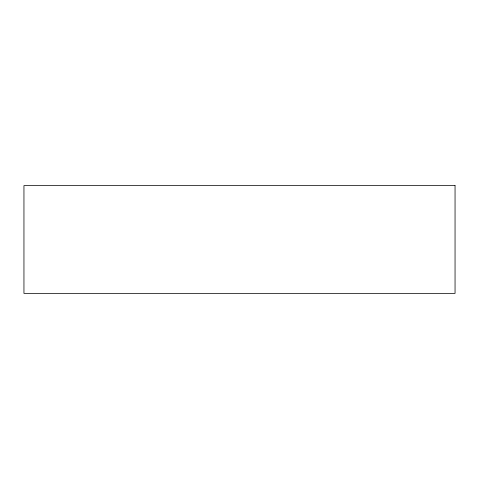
<?xml version="1.0" encoding="UTF-8"?>
<svg xmlns="http://www.w3.org/2000/svg" width="479" height="479" viewBox="0 0 479 479"><rect width="100%" height="100%" fill="white"/><g stroke="black" fill="none" stroke-linecap="round" stroke-linejoin="round"><path stroke-width="0.72" d="M455.05 185.613L23.95 185.613L23.95 293.387L455.05 293.387L455.05 185.613"/></g></svg>
